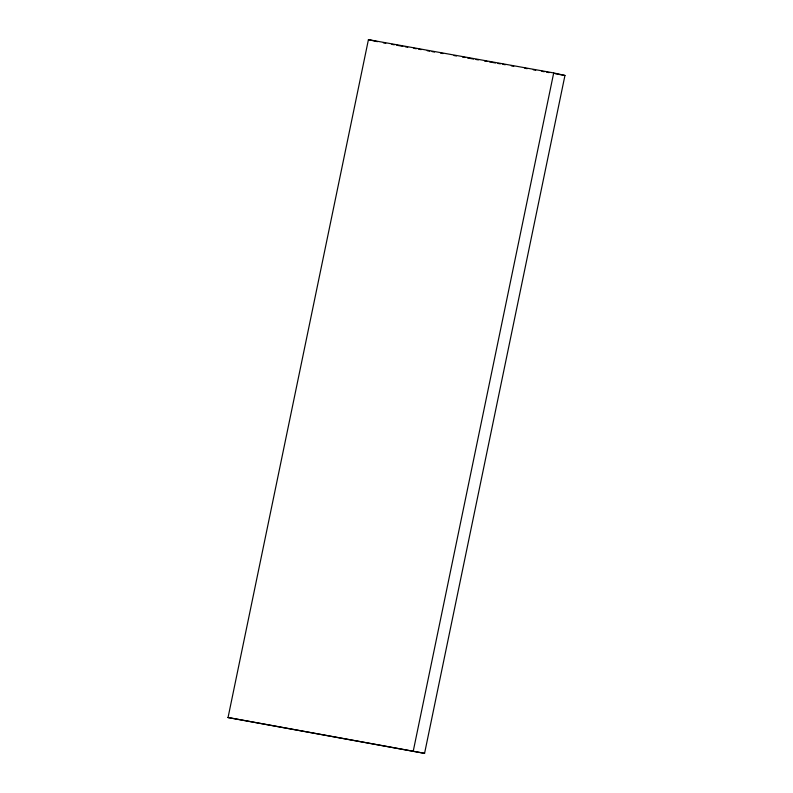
<?xml version="1.0" encoding="UTF-8"?>
<svg xmlns="http://www.w3.org/2000/svg" width="793" height="793" viewBox="0 0 793 793"><rect width="100%" height="100%" fill="white"/><g stroke="black" fill="none" stroke-linecap="round" stroke-linejoin="round"><path stroke-width="1.19" d="M228.047 717.536L368.428 39.65L553.702 72.936L564.953 75.464L424.572 753.35L228.047 717.536L424.572 753.35M413.312 750.822L553.702 72.936M383.346 42.832L385.775 43.268M391.871 44.368L394.309 44.805M396.748 45.241L402.844 46.341M405.282 46.777L407.721 47.213M413.817 48.304L416.256 48.75M418.684 49.186L421.123 49.622M427.219 50.712L429.657 51.158M432.096 51.595L434.534 52.031M440.63 53.131L443.069 53.567M454.032 55.54L456.471 55.976M462.567 57.066L465.005 57.502M467.444 57.948L473.54 59.039M475.978 59.475L478.417 59.911M484.503 61.011L486.942 61.448M489.38 61.884L495.476 62.984M497.915 63.42L500.353 63.856M502.792 64.292L505.23 64.739M511.316 65.829L513.755 66.265M524.728 68.238L527.167 68.674M533.263 69.774L535.701 70.21M541.797 71.301L544.226 71.747M546.664 72.183L549.103 72.619M555.199 73.709L564.953 75.464M368.428 39.65L377.438 41.672"/></g></svg>
